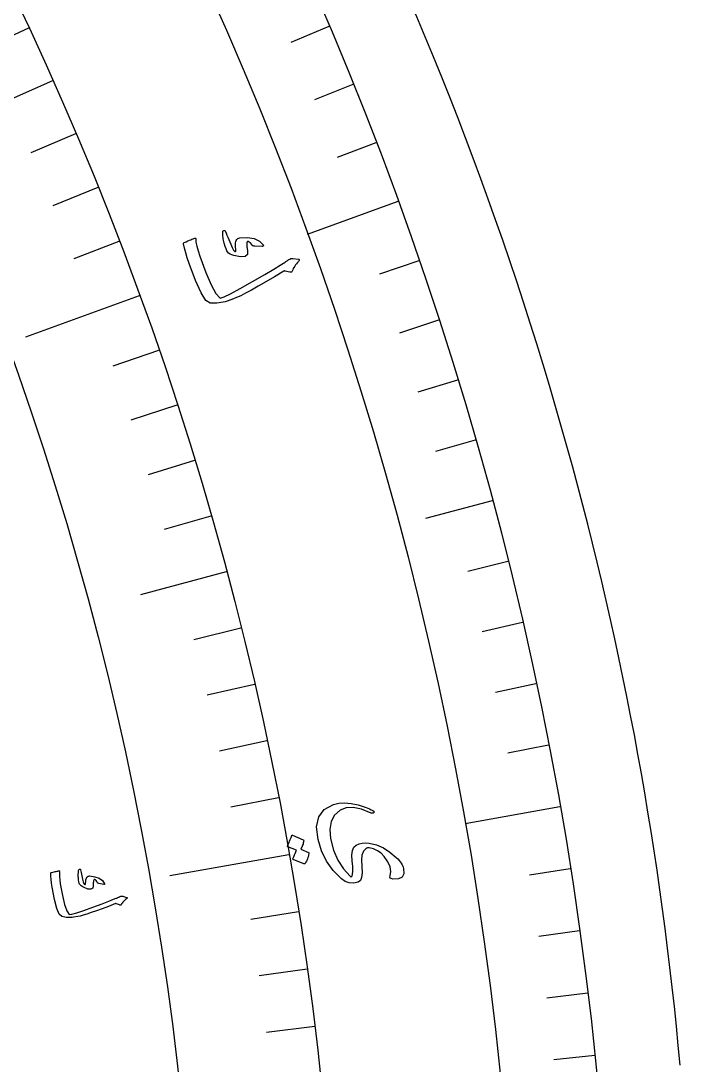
# Model space of a CAD drawing. Header units: millimetres. Extents: x -83 to 83, y -82 to 91.
# Drawn here: x 67.5 to 82.33, y 8.23 to 31.72 of the extents above; entities that cross this region are included whole.
import ezdxf

# ---------------------------------------------------------------- set-up
doc = ezdxf.new("R2010")
doc.units = ezdxf.units.MM
for name, color, linetype in [('CUT_OUTER', 1, 'Continuous'), ('ENGRAVE', 7, 'Continuous'), ('ENGRAVE_FINE', 8, 'Continuous'), ('TEXT', 5, 'Continuous')]:
    doc.layers.add(name, color=color, linetype=linetype)

msp = doc.modelspace()

# ---------------------------------------------------------------- linework, layer by layer
at = {"layer": 'CUT_OUTER'}
for centre, radius, start, end in [((3.9901, 1.06), 78.6697, 15.515009, 26.935817), ((5.3359, 1.3437), 77.2972, 5.114369, 15.57918)]:
    msp.add_arc(centre, radius, start, end, dxfattribs=at)
at = {"layer": 'ENGRAVE'}
for points in [[(67.6672, 31.5537), (65.8578, 30.71)], [(75.9741, 27.6523), (73.9391, 26.9116)], [(70.1598, 25.5361), (67.6015, 24.6049)], [(78.0951, 20.9255), (76.6009, 20.5252)], [(72.1184, 19.3241), (70.19, 18.8073)], [(79.6217, 14.0395), (77.489, 13.6634)], [(73.5282, 12.965), (70.8471, 12.4922)]]:
    msp.add_lwpolyline(points, dxfattribs=at)
for radius in [80.85, 80.85, 78.6844, 74.6625, 74.6625, 71.4862]:
    msp.add_circle((0, 0), radius, dxfattribs=at)
at = {"layer": 'ENGRAVE_FINE'}
for points in [[(74.4228, 31.5906), (73.5685, 31.228)], [(68.2076, 30.368), (67.2127, 29.925)], [(74.9628, 30.2869), (74.1023, 29.9393)], [(68.7272, 29.173), (67.7248, 28.7475)], [(75.48, 28.974), (74.6135, 28.6414)], [(69.2259, 27.9691), (68.2162, 27.5611)], [(69.7034, 26.7566), (68.6868, 26.3664)], [(76.4452, 26.3222), (75.5676, 26.02)], [(76.8929, 24.984), (76.0102, 24.6972)], [(70.5948, 24.3077), (69.5651, 23.9532)], [(77.3172, 23.6383), (76.4297, 23.3669)], [(71.0083, 23.072), (69.9726, 22.7355)], [(77.718, 22.2853), (76.8258, 22.0295)], [(71.4001, 21.8292), (70.3587, 21.5108)], [(71.7702, 20.5798), (70.7234, 20.2796)], [(78.4484, 19.5594), (77.5479, 19.3349)], [(78.7778, 18.1873), (77.8735, 17.9785)], [(72.4447, 18.0625), (71.3881, 17.799)], [(72.7489, 16.7954), (71.6878, 16.5504)], [(79.0832, 16.8097), (78.1754, 16.6167)], [(73.0309, 15.5232), (71.9657, 15.2968)], [(79.3646, 15.4269), (78.4535, 15.2498)], [(73.2907, 14.2463), (72.2217, 14.0385)], [(79.8546, 12.6477), (78.9379, 12.5025)], [(73.7433, 11.6798), (72.6677, 11.5094)], [(80.0632, 11.2521), (79.1441, 11.123)], [(73.9359, 10.391), (72.8575, 10.2395)], [(80.2474, 9.8531), (79.3261, 9.74)], [(74.106, 9.0991), (73.0251, 8.9664)], [(80.4071, 8.4511), (79.4841, 8.3541)]]:
    msp.add_lwpolyline(points, dxfattribs=at)
at = {"layer": 'TEXT'}
for points in [[(73.7425, 26.3094), (73.7182, 26.2825), (73.6957, 26.2555), (73.675, 26.2283), (73.6561, 26.201), (73.6392, 26.1734), (73.6242, 26.1452), (73.6111, 26.1166), (73.6, 26.0874), (73.5923, 26.075), (73.5809, 26.0677), (73.5656, 26.0656), (73.5466, 26.0685), (73.4441, 26.0901), (73.4332, 26.0919), (73.4242, 26.0927), (73.4171, 26.0926), (73.4119, 26.0916), (73.2008, 25.9638), (73.0094, 25.8501), (72.8376, 25.7504), (72.6857, 25.6646), (72.5536, 25.5929), (72.4416, 25.5356), (72.3496, 25.4925), (72.2777, 25.4636), (72.14, 25.415), (72.0955, 25.4021), (72.05, 25.3912), (72.0037, 25.3824), (71.9564, 25.3756), (71.9081, 25.3709), (71.8588, 25.3687), (71.8085, 25.3688), (71.7572, 25.3713), (71.6608, 25.4319), (71.5497, 25.601), (71.4232, 25.8782), (71.2799, 26.2634), (71.2396, 26.3853), (71.2052, 26.4992), (71.1769, 26.6051), (71.1545, 26.703), (71.155, 26.7129), (71.1581, 26.721), (71.1639, 26.7273), (71.1723, 26.7319), (71.2141, 26.7504), (71.2523, 26.767), (71.2868, 26.7817), (71.3176, 26.7944), (71.3452, 26.8052), (71.3698, 26.8144), (71.3915, 26.8218), (71.4102, 26.8276), (71.421, 26.8302), (71.4281, 26.8287), (71.4316, 26.8231), (71.4315, 26.8133), (71.4362, 26.7409), (71.453, 26.6517), (71.482, 26.5456), (71.5229, 26.4226), (71.6563, 26.0592), (71.7766, 25.7807), (71.8847, 25.5873), (71.9815, 25.479), (72.0669, 25.5095), (72.2162, 25.5819), (72.4292, 25.6964), (72.7057, 25.8534), (72.9816, 26.0133), (73.1898, 26.1355), (73.3304, 26.2198), (73.4035, 26.2659), (73.4233, 26.2792), (73.4418, 26.2917), (73.459, 26.3033), (73.475, 26.314), (73.4894, 26.3239), (73.5023, 26.3327), (73.5135, 26.3406), (73.5231, 26.3474), (73.5447, 26.3608), (73.5667, 26.3695), (73.5892, 26.3735), (73.6122, 26.3729), (73.7383, 26.3565), (73.7471, 26.3546), (73.7536, 26.3514), (73.7577, 26.3471), (73.7596, 26.3414), (73.7583, 26.3333), (73.755, 26.3252), (73.7498, 26.3173), (73.7425, 26.3094)], [(72.952, 26.6731), (72.9532, 26.6675), (72.9528, 26.6621), (72.9507, 26.6569), (72.947, 26.6519), (72.943, 26.6493), (72.9384, 26.6472), (72.9332, 26.6457), (72.9274, 26.6448), (72.7572, 26.6501), (72.7395, 26.6519), (72.7252, 26.6552), (72.7142, 26.6603), (72.7066, 26.6669), (72.6836, 26.6988), (72.6594, 26.7243), (72.6339, 26.7432), (72.6073, 26.7557), (72.5957, 26.7558), (72.5869, 26.7465), (72.5807, 26.7278), (72.5771, 26.6996), (72.5775, 26.6818), (72.5785, 26.6636), (72.5799, 26.645), (72.582, 26.626), (72.5846, 26.6064), (72.5879, 26.5861), (72.5918, 26.565), (72.5964, 26.5431), (72.5931, 26.4605), (72.5407, 26.4155), (72.4394, 26.4077), (72.2892, 26.4372), (72.2415, 26.4544), (72.202, 26.4738), (72.1709, 26.4955), (72.148, 26.5194), (72.13, 26.5483), (72.1115, 26.5905), (72.0924, 26.6461), (72.0726, 26.715), (72.0632, 26.7504), (72.0555, 26.7845), (72.0495, 26.8172), (72.0452, 26.8486), (72.0421, 26.8784), (72.0396, 26.9064), (72.0377, 26.9327), (72.0365, 26.9572), (72.0389, 26.9735), (72.0438, 26.9864), (72.0513, 26.9958), (72.0612, 27.0017), (72.0728, 27.004), (72.0827, 27.0017), (72.0907, 26.9947), (72.0968, 26.983), (72.1141, 26.9448), (72.1329, 26.9013), (72.1534, 26.8523), (72.1754, 26.7979), (72.2164, 26.6963), (72.2521, 26.6184), (72.2826, 26.5641), (72.3079, 26.5335), (72.3129, 26.5301), (72.3182, 26.5292), (72.3238, 26.5309), (72.3296, 26.535), (72.3327, 26.5389), (72.3347, 26.5449), (72.3356, 26.5528), (72.3353, 26.5627), (72.3248, 26.6516), (72.322, 26.6894), (72.3238, 26.7232), (72.3302, 26.7532), (72.3412, 26.7793), (72.3565, 26.8036), (72.3749, 26.8214), (72.3965, 26.8328), (72.4213, 26.8378), (72.5983, 26.8447), (72.7458, 26.8196), (72.8637, 26.7624), (72.952, 26.6731)], [(75.801, 12.4876), (75.817, 12.5885), (75.8005, 12.6954), (75.7515, 12.8082), (75.67, 12.9267), (75.5991, 12.9985), (75.5194, 13.0547), (75.4311, 13.0952), (75.3341, 13.1201), (75.3154, 13.121), (75.2966, 13.1181), (75.2778, 13.1114), (75.2588, 13.1009), (75.2041, 13.0435), (75.1702, 12.9574), (75.1571, 12.8424), (75.1645, 12.6987), (75.173, 12.5572), (75.1627, 12.4516), (75.134, 12.3822), (75.0868, 12.3489), (74.9799, 12.3285), (74.8809, 12.3338), (74.7897, 12.3646), (74.7063, 12.4209), (74.5207, 12.6122), (74.3714, 12.8234), (74.2583, 13.0548), (74.1812, 13.3067), (74.1501, 13.5912), (74.197, 13.8173), (74.3224, 13.9852), (74.5269, 14.0951), (74.6455, 14.1217), (74.7783, 14.1291), (74.9254, 14.1172), (75.0867, 14.0859), (75.1324, 14.073), (75.1767, 14.0592), (75.2196, 14.0446), (75.2611, 14.0291), (75.3015, 14.0126), (75.341, 13.995), (75.3795, 13.9763), (75.4171, 13.9564), (75.4332, 13.9449), (75.441, 13.9335), (75.4405, 13.922), (75.4317, 13.9105), (75.4194, 13.9027), (75.4065, 13.899), (75.3928, 13.8993), (75.3783, 13.9037), (75.1618, 13.9883), (74.9735, 14.0269), (74.8133, 14.0199), (74.6813, 13.9677), (74.5529, 13.8554), (74.4742, 13.7114), (74.445, 13.5356), (74.4651, 13.3277), (74.5327, 13.0688), (74.6284, 12.8415), (74.7523, 12.6456), (74.9048, 12.4809), (74.917, 12.4715), (74.928, 12.469), (74.9378, 12.4734), (74.9465, 12.4848), (74.9591, 12.5272), (74.9638, 12.598), (74.9607, 12.6972), (74.9496, 12.8246), (74.9434, 12.9553), (74.9562, 13.058), (74.9881, 13.133), (75.0392, 13.1802), (75.1039, 13.2093), (75.174, 13.2265), (75.2497, 13.2319), (75.3308, 13.2254), (75.4948, 13.1865), (75.6511, 13.1199), (75.7995, 13.0254), (75.9401, 12.9028), (75.9741, 12.8696), (76.0042, 12.8368), (76.0304, 12.8045), (76.0528, 12.7726), (76.0714, 12.7415), (76.0865, 12.7113), (76.098, 12.682), (76.1059, 12.6536), (76.1141, 12.5388), (76.0764, 12.4615), (75.9929, 12.4216), (75.8637, 12.419), (75.8274, 12.4271), (75.8049, 12.4412), (75.7961, 12.4614), (75.801, 12.4876)], [(73.9665, 13.0156), (73.9708, 13.0126), (73.9739, 13.0079), (73.9758, 13.0016), (73.9765, 12.9935), (73.9706, 12.9633), (73.9635, 12.9337), (73.9551, 12.9049), (73.9454, 12.8768), (73.9344, 12.8492), (73.9217, 12.8218), (73.9075, 12.7948), (73.8917, 12.7681), (73.8864, 12.7625), (73.8803, 12.7595), (73.8734, 12.7588), (73.8657, 12.7606), (73.6186, 12.8598), (73.615, 12.863), (73.614, 12.8686), (73.6157, 12.8764), (73.62, 12.8866), (73.6243, 12.8938), (73.6299, 12.9053), (73.6369, 12.9211), (73.6452, 12.9413), (73.6549, 12.9659), (73.6663, 12.9953), (73.6793, 13.0294), (73.6939, 13.0682), (73.5014, 13.1463), (73.4951, 13.1504), (73.4927, 13.1566), (73.494, 13.165), (73.4992, 13.1755), (73.5036, 13.1846), (73.5101, 13.1989), (73.5187, 13.2184), (73.5294, 13.243), (73.5422, 13.2732), (73.5568, 13.3093), (73.5734, 13.3514), (73.592, 13.3993), (73.5956, 13.4046), (73.5996, 13.4074), (73.6041, 13.4077), (73.6091, 13.4054), (73.8487, 13.3035), (73.853, 13.3005), (73.8561, 13.2959), (73.858, 13.2896), (73.8587, 13.2815), (73.855, 13.256), (73.85, 13.231), (73.8435, 13.2064), (73.8356, 13.1824), (73.8264, 13.1589), (73.8162, 13.1359), (73.805, 13.1135), (73.7927, 13.0917)], [(69.8739, 11.9745), (69.8543, 11.9592), (69.8358, 11.9436), (69.8186, 11.9277), (69.8026, 11.9115), (69.7878, 11.8949), (69.7743, 11.8777), (69.7621, 11.8599), (69.7511, 11.8415), (69.7444, 11.8341), (69.7358, 11.8305), (69.7253, 11.8308), (69.7127, 11.835), (69.6458, 11.8616), (69.6387, 11.8641), (69.6327, 11.8657), (69.6279, 11.8664), (69.6242, 11.8664), (69.4661, 11.8049), (69.3231, 11.7505), (69.195, 11.7033), (69.0819, 11.6631), (68.984, 11.6302), (68.9014, 11.6045), (68.8341, 11.5862), (68.782, 11.575), (68.6829, 11.5584), (68.6513, 11.5549), (68.6192, 11.5528), (68.5868, 11.5523), (68.5539, 11.5533), (68.5207, 11.5558), (68.487, 11.5601), (68.453, 11.5661), (68.4185, 11.5739), (68.3603, 11.6264), (68.3051, 11.7542), (68.2523, 11.9574), (68.2012, 12.2358), (68.1886, 12.3233), (68.179, 12.4047), (68.1726, 12.4799), (68.1693, 12.549), (68.1708, 12.5556), (68.1739, 12.5607), (68.1786, 12.5643), (68.1848, 12.5664), (68.2153, 12.5739), (68.2432, 12.5805), (68.2683, 12.5862), (68.2907, 12.5911), (68.3107, 12.5951), (68.3284, 12.5983), (68.344, 12.6007), (68.3574, 12.6023), (68.365, 12.6028), (68.3696, 12.601), (68.3713, 12.5967), (68.3701, 12.5901), (68.3645, 12.5405), (68.3651, 12.478), (68.3719, 12.4026), (68.3849, 12.3144), (68.4317, 12.0522), (68.48, 11.8491), (68.5304, 11.7052), (68.5831, 11.6204), (68.6446, 11.631), (68.7542, 11.6624), (68.912, 11.7149), (69.1178, 11.7884), (69.3236, 11.864), (69.4791, 11.9221), (69.5843, 11.9624), (69.6393, 11.9849), (69.6543, 11.9915), (69.6683, 11.9978), (69.6813, 12.0036), (69.6934, 12.009), (69.7043, 12.0139), (69.7141, 12.0183), (69.7226, 12.0223), (69.73, 12.0258), (69.7461, 12.0323), (69.7621, 12.0356), (69.7778, 12.0357), (69.7933, 12.0325), (69.8767, 12.0067), (69.8825, 12.0044), (69.8865, 12.0015), (69.8887, 11.9981), (69.8893, 11.994), (69.8875, 11.9887), (69.8843, 11.9837), (69.8798, 11.9789), (69.8739, 11.9745)], [(69.3823, 12.3129), (69.3824, 12.309), (69.3815, 12.3054), (69.3795, 12.3021), (69.3764, 12.2992), (69.3733, 12.2979), (69.37, 12.297), (69.3663, 12.2966), (69.3622, 12.2967), (69.2477, 12.3205), (69.2359, 12.3238), (69.2266, 12.3278), (69.2198, 12.3325), (69.2155, 12.3379), (69.2037, 12.3622), (69.1904, 12.3822), (69.1754, 12.3981), (69.1589, 12.4097), (69.1511, 12.4112), (69.144, 12.4059), (69.1375, 12.394), (69.1317, 12.3754), (69.1299, 12.3633), (69.1283, 12.3509), (69.1271, 12.3382), (69.1262, 12.3251), (69.1256, 12.3116), (69.1254, 12.2974), (69.1255, 12.2827), (69.126, 12.2674), (69.1138, 12.212), (69.073, 12.1878), (69.0035, 12.1946), (68.9054, 12.2324), (68.8751, 12.2498), (68.8507, 12.2676), (68.8322, 12.286), (68.8196, 12.3049), (68.8109, 12.3266), (68.8034, 12.3574), (68.7972, 12.3973), (68.7921, 12.4462), (68.79, 12.4713), (68.7889, 12.4953), (68.7888, 12.5181), (68.7897, 12.5398), (68.7911, 12.5604), (68.7928, 12.5796), (68.7948, 12.5976), (68.7969, 12.6143), (68.8005, 12.6251), (68.8054, 12.6332), (68.8116, 12.6386), (68.819, 12.6414), (68.8272, 12.6416), (68.8335, 12.6388), (68.8381, 12.6331), (68.8409, 12.6245), (68.8479, 12.5966), (68.8554, 12.5649), (68.8633, 12.5293), (68.8717, 12.4899), (68.8872, 12.4163), (68.902, 12.3594), (68.9161, 12.319), (68.9296, 12.2953), (68.9325, 12.2924), (68.936, 12.2912), (68.94, 12.2917), (68.9444, 12.2938), (68.947, 12.296), (68.9491, 12.2998), (68.9506, 12.3051), (68.9516, 12.3118), (68.9552, 12.3731), (68.9578, 12.399), (68.9631, 12.4217), (68.9711, 12.4412), (68.9817, 12.4575), (68.9949, 12.472), (69.0095, 12.4819), (69.0255, 12.487), (69.0429, 12.4874), (69.1635, 12.4709), (69.2603, 12.4363), (69.3332, 12.3836), (69.3823, 12.3129)]]:
    msp.add_lwpolyline(points, close=True, dxfattribs=at)

doc.saveas('drawing.dxf')
